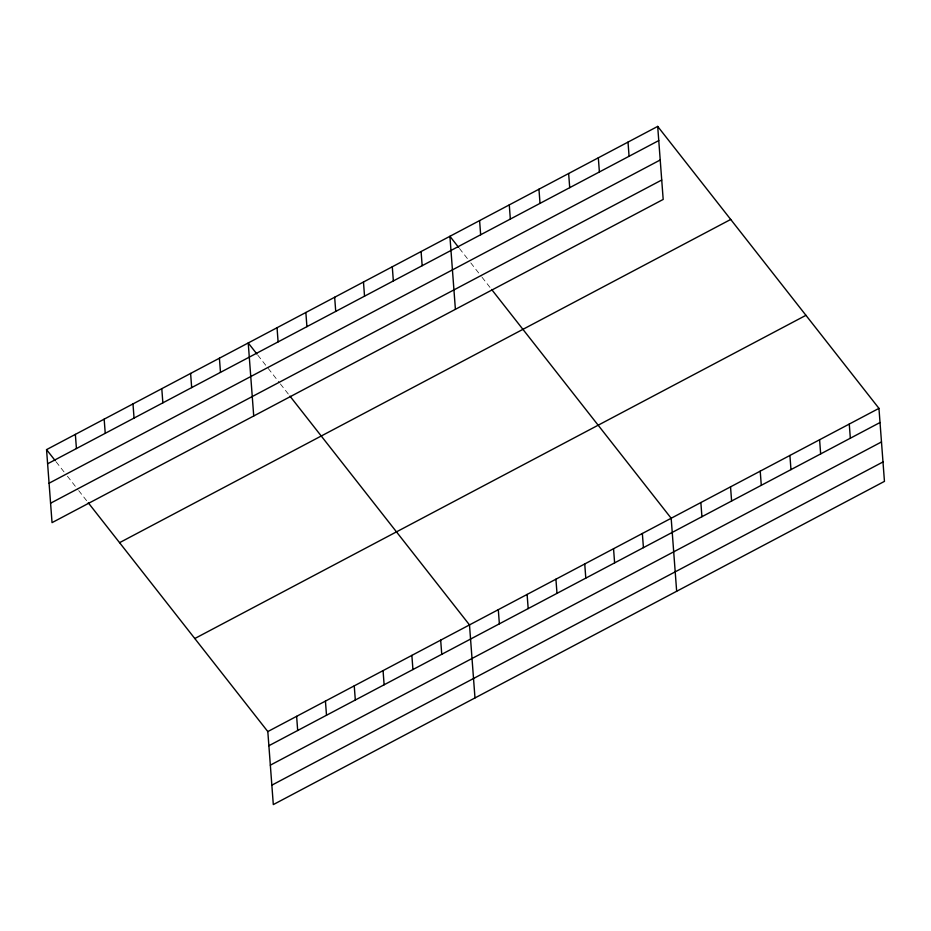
<?xml version="1.0" encoding="UTF-8"?>
<svg xmlns="http://www.w3.org/2000/svg" width="931" height="931" viewBox="0 0 931 931"><rect width="100%" height="100%" fill="white"/><g stroke="black" fill="none" stroke-linecap="round" stroke-linejoin="round"><path stroke-width="0.7" stroke-dasharray="4.66 3.49" d="M459.472 248.484L468.165 259.563M470.772 262.879L481.199 276.181M482.072 277.287L490.765 288.366M257.794 355.142L266.487 366.22M268.221 368.443L279.521 382.839M280.394 383.944L289.087 395.023M56.116 461.811L64.809 472.878M67.416 476.207L77.843 489.497M78.716 490.602L87.409 501.681"/><path stroke-width="1.4" d="M657.693 126.407L663.186 199.432L52.043 522.64L46.55 449.626L657.693 126.407L878.957 408.36L884.45 481.374L273.307 804.593L267.814 731.568L88.27 502.787M47.621 463.789L658.764 140.569M49.075 483.212L660.219 159.992M50.577 503.217L661.732 180.009M119.564 542.668L730.719 219.448M194.8 638.526L805.943 315.318M267.814 731.568L878.957 408.36M268.873 745.731L880.028 422.523M270.339 765.154L881.482 441.946M271.84 785.17L882.995 461.951M458.599 247.378L449.906 236.299L455.399 309.325M491.626 289.471L671.17 518.241L676.662 591.266M256.921 354.036L248.228 342.957L253.721 415.982M289.948 396.129L469.492 624.91L474.985 697.936M46.55 449.626L55.243 460.694M849.27 424.059L850.34 438.222M819.594 439.758L820.653 453.921M789.907 455.445L790.966 469.62M760.22 471.144L761.29 485.319M730.532 486.843L731.603 501.018M700.857 502.542L701.916 516.717M628.018 142.106L629.077 156.268M642.355 533.486L643.426 547.649M598.33 157.804L599.389 171.967M613.552 548.72L614.611 562.883M568.643 173.503L569.714 187.666M584.738 563.953L585.797 578.116M538.956 189.202L540.027 203.365M555.923 579.198L556.994 593.361M509.28 204.901L510.339 219.064M527.109 594.432L528.18 608.595M479.593 220.6L480.652 234.763M498.306 609.665L499.365 623.828M421.091 251.545L422.162 265.707M440.677 640.144L441.748 654.307M392.288 266.778L393.348 280.941M411.863 655.377L412.933 669.54M363.474 282.012L364.533 296.174M383.06 670.623L384.119 684.785M334.66 297.245L335.73 311.42M354.245 685.856L355.316 700.019M305.857 312.49L306.916 326.653M325.431 701.09L326.502 715.252M277.042 327.724L278.101 341.886M296.628 716.335L297.687 730.498M219.413 358.202L220.484 372.365M190.611 373.436L191.67 387.599M161.796 388.669L162.855 402.832M132.982 403.914L134.052 418.077M104.167 419.148L105.238 433.311M75.364 434.381L76.423 448.544"/></g></svg>
